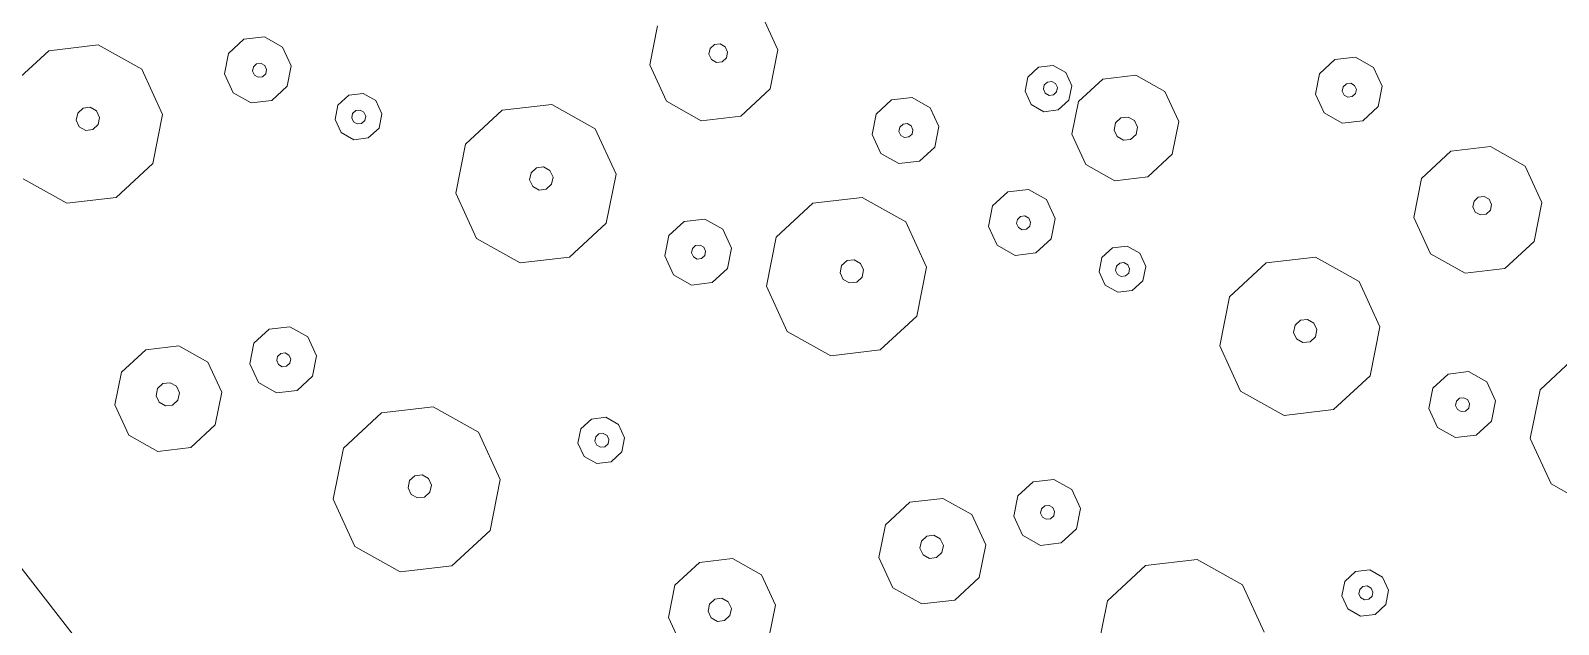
# Model space of a CAD drawing. Header units: metres. Extents: x -2858 to 512, y -1995 to 1252.
# Drawn here: x -974.414 to -970.778, y -830.012 to -828.601 of the extents above; entities that cross this region are included whole.
import ezdxf
from ezdxf.lldxf.tags import DXFTag

# ---------------------------------------------------------------- set-up
doc = ezdxf.new("R2010")
doc.units = ezdxf.units.M
doc.layers.add('Calque commun', color=7, linetype='Continuous')
doc.layers.add('Calque11', color=7, linetype='Continuous')
tags = doc.linetypes.add('HIDDENX2', pattern=[0.75, 0.5, -0.25]).pattern_tags.tags
tags[6:7] = [DXFTag(74, 4), DXFTag(75, 0), DXFTag(340, '0'), DXFTag(46, 1.0), DXFTag(50, 0.0), DXFTag(44, 0.0), DXFTag(45, 0.0)]
tags[4:5] = [DXFTag(74, 4), DXFTag(75, 0), DXFTag(340, '0'), DXFTag(46, 1.0), DXFTag(50, 0.0), DXFTag(44, 0.0), DXFTag(45, 0.0)]

# ---------------------------------------------------------------- blocks, each defined once
blk = doc.blocks.new('geometrebondepartleger')
at = {"layer": 'Calque11', "color": 7, "linetype": 'Continuous', "lineweight": 9}
blk.add_line((150.3457, 147.4392, 79), (130.1803, 35.9078, 79), dxfattribs=at)
blk = doc.blocks.new('pattern')
at = {"layer": 'Calque commun', "color": 54, "linetype": 'Continuous', "lineweight": 9}
for p, q in [((57.8333, 29.9734), (57.8591, 29.8576)), ((57.8591, 29.8576), (57.8119, 29.7487)), ((57.8119, 29.7487), (57.7097, 29.6884)), ((58.3053, 29.7379), (58.3351, 29.7555)), ((58.3351, 29.7555), (58.3695, 29.7522)), ((58.3695, 29.7522), (58.3955, 29.7293)), ((58.2915, 29.7062), (58.3053, 29.7379)), ((58.3293, 29.7033), (58.3334, 29.7128)), ((58.3334, 29.7128), (58.3423, 29.7181)), ((58.3423, 29.7181), (58.3527, 29.7171)), ((58.3527, 29.7171), (58.3605, 29.7103)), ((58.3605, 29.7103), (58.3627, 29.7001)), ((58.3955, 29.7293), (58.403, 29.6955)), ((57.7097, 29.6884), (57.5916, 29.6996)), ((58.299, 29.6724), (58.2915, 29.7062)), ((58.325, 29.6495), (58.299, 29.6724)), ((58.3315, 29.6932), (58.3293, 29.7033)), ((58.3393, 29.6863), (58.3315, 29.6932)), ((58.3497, 29.6853), (58.3393, 29.6863)), ((58.3586, 29.6906), (58.3497, 29.6853)), ((58.3627, 29.7001), (58.3586, 29.6906)), ((58.403, 29.6955), (58.3892, 29.6638)), ((57.7999, 29.6269), (57.8425, 29.652)), ((57.8425, 29.652), (57.8917, 29.6473)), ((57.8917, 29.6473), (57.9288, 29.6146)), ((58.3594, 29.6462), (58.325, 29.6495)), ((58.3892, 29.6638), (58.3594, 29.6462)), ((57.7802, 29.5815), (57.7999, 29.6269)), ((57.9288, 29.6146), (57.9395, 29.5663)), ((57.791, 29.5332), (57.7802, 29.5815)), ((57.8424, 29.5764), (57.8465, 29.5859)), ((57.8447, 29.5662), (57.8424, 29.5764)), ((57.8525, 29.5594), (57.8447, 29.5662)), ((57.8465, 29.5859), (57.8555, 29.5912)), ((57.8555, 29.5912), (57.8658, 29.5902)), ((57.8717, 29.5637), (57.8628, 29.5584)), ((57.8658, 29.5902), (57.8736, 29.5833)), ((57.8759, 29.5732), (57.8717, 29.5637)), ((57.8736, 29.5833), (57.8759, 29.5732)), ((57.9395, 29.5663), (57.9198, 29.5209)), ((58.5278, 29.4702), (58.577, 29.5836)), ((57.828, 29.5005), (57.791, 29.5332)), ((57.8628, 29.5584), (57.8525, 29.5594)), ((57.8773, 29.4958), (57.828, 29.5005)), ((57.9198, 29.5209), (57.8773, 29.4958)), ((58.5547, 29.3495), (58.5278, 29.4702)), ((57.375, 29.3949), (57.4567, 29.4431)), ((57.4567, 29.4431), (57.5512, 29.4341)), ((57.5512, 29.4341), (57.6224, 29.3713)), ((57.3372, 29.3078), (57.375, 29.3949)), ((57.6224, 29.3713), (57.643, 29.2786)), ((57.8525, 29.3049), (57.9547, 29.3653)), ((57.9547, 29.3653), (58.0728, 29.354)), ((58.0728, 29.354), (58.1618, 29.2755)), ((58.6473, 29.2677), (58.5547, 29.3495)), ((57.3578, 29.2151), (57.3372, 29.3078)), ((57.4534, 29.2964), (57.4589, 29.3091)), ((57.4589, 29.3091), (57.4708, 29.3161)), ((57.4708, 29.3161), (57.4846, 29.3148)), ((57.4846, 29.3148), (57.495, 29.3057)), ((58.8768, 29.3188), (58.7704, 29.256)), ((57.4564, 29.2829), (57.4534, 29.2964)), ((57.4668, 29.2737), (57.4564, 29.2829)), ((57.4806, 29.2724), (57.4668, 29.2737)), ((57.4925, 29.2794), (57.4806, 29.2724)), ((57.498, 29.2922), (57.4925, 29.2794)), ((57.495, 29.3057), (57.498, 29.2922)), ((57.643, 29.2786), (57.6052, 29.1915)), ((57.8053, 29.1961), (57.8525, 29.3049)), ((58.1618, 29.2755), (58.1876, 29.1596)), ((58.7704, 29.256), (58.6473, 29.2677)), ((57.429, 29.1523), (57.3578, 29.2151)), ((57.9506, 29.1819), (57.9575, 29.1977)), ((57.9575, 29.1977), (57.9724, 29.2065)), ((57.9724, 29.2065), (57.9896, 29.2049)), ((57.9896, 29.2049), (58.0026, 29.1934)), ((57.6052, 29.1915), (57.5235, 29.1433)), ((57.8311, 29.0802), (57.8053, 29.1961)), ((57.9543, 29.165), (57.9506, 29.1819)), ((57.9673, 29.1535), (57.9543, 29.165)), ((58.0063, 29.1765), (57.9994, 29.1607)), ((58.0026, 29.1934), (58.0063, 29.1765)), ((57.5235, 29.1433), (57.429, 29.1523)), ((57.9845, 29.1519), (57.9673, 29.1535)), ((57.9994, 29.1607), (57.9845, 29.1519)), ((58.1876, 29.1596), (58.1403, 29.0508)), ((57.92, 29.0017), (57.8311, 29.0802)), ((58.6297, 29.0166), (58.6494, 29.062)), ((58.6494, 29.062), (58.6919, 29.0871)), ((58.6919, 29.0871), (58.7412, 29.0825)), ((58.7412, 29.0825), (58.7782, 29.0497)), ((58.1403, 29.0508), (58.0382, 28.9904)), ((58.6404, 28.9684), (58.6297, 29.0166)), ((58.6919, 29.0115), (58.696, 29.021)), ((58.696, 29.021), (58.705, 29.0263)), ((58.705, 29.0263), (58.7153, 29.0253)), ((58.7153, 29.0253), (58.7231, 29.0185)), ((58.7231, 29.0185), (58.7253, 29.0083)), ((58.7782, 29.0497), (58.789, 29.0015)), ((58.0382, 28.9904), (57.92, 29.0017)), ((58.6941, 29.0014), (58.6919, 29.0115)), ((58.7019, 28.9945), (58.6941, 29.0014)), ((58.7123, 28.9935), (58.7019, 28.9945)), ((58.7212, 28.9988), (58.7123, 28.9935)), ((58.7253, 29.0083), (58.7212, 28.9988)), ((58.789, 29.0015), (58.7693, 28.9561)), ((58.8644, 28.9516), (58.9325, 28.9919)), ((58.9325, 28.9919), (59.0113, 28.9844)), ((59.0113, 28.9844), (59.0706, 28.932)), ((57.4228, 28.9276), (57.4654, 28.9527)), ((57.4654, 28.9527), (57.5146, 28.948)), ((57.5146, 28.948), (57.5517, 28.9153)), ((58.6775, 28.9357), (58.6404, 28.9684)), ((58.7693, 28.9561), (58.7267, 28.931)), ((58.833, 28.8791), (58.8644, 28.9516)), ((57.4032, 28.8822), (57.4228, 28.9276)), ((57.5517, 28.9153), (57.5624, 28.867)), ((58.7267, 28.931), (58.6775, 28.9357)), ((59.0706, 28.932), (59.0878, 28.8548)), ((57.4139, 28.8339), (57.4032, 28.8822)), ((57.4654, 28.8771), (57.4695, 28.8866)), ((57.4676, 28.8669), (57.4654, 28.8771)), ((57.4695, 28.8866), (57.4784, 28.8919)), ((57.4784, 28.8919), (57.4888, 28.8909)), ((57.4888, 28.8909), (57.4966, 28.884)), ((57.4988, 28.8739), (57.4947, 28.8644)), ((57.4966, 28.884), (57.4988, 28.8739)), ((58.8502, 28.8019), (58.833, 28.8791)), ((58.9259, 28.8617), (58.9328, 28.8776)), ((58.9328, 28.8776), (58.9477, 28.8864)), ((58.9477, 28.8864), (58.965, 28.8847)), ((58.965, 28.8847), (58.9779, 28.8733)), ((58.9779, 28.8733), (58.9817, 28.8564)), ((57.451, 28.8012), (57.4139, 28.8339)), ((57.4754, 28.8601), (57.4676, 28.8669)), ((57.4857, 28.8591), (57.4754, 28.8601)), ((57.4947, 28.8644), (57.4857, 28.8591)), ((57.5624, 28.867), (57.5428, 28.8217)), ((58.9297, 28.8448), (58.9259, 28.8617)), ((58.9427, 28.8334), (58.9297, 28.8448)), ((58.9748, 28.8405), (58.9599, 28.8317)), ((58.9817, 28.8564), (58.9748, 28.8405)), ((59.0878, 28.8548), (59.0563, 28.7822)), ((57.5002, 28.7965), (57.451, 28.8012)), ((57.5428, 28.8217), (57.5002, 28.7965)), ((58.1172, 28.794), (58.147, 28.8116)), ((58.147, 28.8116), (58.1814, 28.8083)), ((58.1814, 28.8083), (58.2074, 28.7854)), ((58.9095, 28.7495), (58.8502, 28.8019)), ((58.9599, 28.8317), (58.9427, 28.8334)), ((58.1034, 28.7622), (58.1172, 28.794)), ((58.1109, 28.7285), (58.1034, 28.7622)), ((58.1428, 28.7595), (58.147, 28.769)), ((58.147, 28.769), (58.1559, 28.7743)), ((58.1559, 28.7743), (58.1662, 28.7733)), ((58.1662, 28.7733), (58.174, 28.7664)), ((58.174, 28.7664), (58.1763, 28.7563)), ((58.2074, 28.7854), (58.2149, 28.7516)), ((59.0563, 28.7822), (58.9882, 28.742)), ((58.1369, 28.7055), (58.1109, 28.7285)), ((58.1451, 28.7493), (58.1428, 28.7595)), ((58.1529, 28.7425), (58.1451, 28.7493)), ((58.1632, 28.7415), (58.1529, 28.7425)), ((58.1721, 28.7468), (58.1632, 28.7415)), ((58.1763, 28.7563), (58.1721, 28.7468)), ((58.2149, 28.7516), (58.2011, 28.7199)), ((58.9882, 28.742), (58.9095, 28.7495)), ((58.1713, 28.7023), (58.1369, 28.7055)), ((58.2011, 28.7199), (58.1713, 28.7023)), ((59.305, 28.6741), (59.3731, 28.7143)), ((57.8084, 28.6229), (57.8765, 28.6632)), ((57.8765, 28.6632), (57.9553, 28.6557)), ((57.9553, 28.6557), (58.0146, 28.6033)), ((59.2735, 28.6015), (59.305, 28.6741)), ((57.777, 28.5504), (57.8084, 28.6229)), ((58.0146, 28.6033), (58.0318, 28.5261)), ((58.1762, 28.5573), (58.2187, 28.5824)), ((58.2187, 28.5824), (58.2679, 28.5778)), ((59.2907, 28.5243), (59.2735, 28.6015)), ((59.374, 28.5856), (59.3808, 28.6015)), ((59.3777, 28.5688), (59.374, 28.5856)), ((59.3808, 28.6015), (59.3957, 28.6103)), ((59.3957, 28.6103), (59.413, 28.6087)), ((59.413, 28.6087), (59.4259, 28.5972)), ((59.4297, 28.5803), (59.4228, 28.5645)), ((59.4259, 28.5972), (59.4297, 28.5803)), ((57.7942, 28.4732), (57.777, 28.5504)), ((57.8772, 28.5427), (57.8841, 28.5586)), ((57.8841, 28.5586), (57.899, 28.5674)), ((57.899, 28.5674), (57.9162, 28.5657)), ((57.9162, 28.5657), (57.9292, 28.5543)), ((57.9292, 28.5543), (57.9329, 28.5374)), ((58.1565, 28.5119), (58.1762, 28.5573)), ((58.2679, 28.5778), (58.305, 28.545)), ((58.305, 28.545), (58.3158, 28.4968)), ((59.3907, 28.5573), (59.3777, 28.5688)), ((59.4079, 28.5557), (59.3907, 28.5573)), ((59.4228, 28.5645), (59.4079, 28.5557)), ((59.5284, 28.5772), (59.4969, 28.5046)), ((57.881, 28.5258), (57.8772, 28.5427)), ((57.8939, 28.5143), (57.881, 28.5258)), ((57.9112, 28.5127), (57.8939, 28.5143)), ((57.9261, 28.5215), (57.9112, 28.5127)), ((57.9329, 28.5374), (57.9261, 28.5215)), ((58.0318, 28.5261), (58.0003, 28.4535)), ((58.1672, 28.4637), (58.1565, 28.5119)), ((58.2174, 28.5097), (58.2215, 28.5193)), ((58.2196, 28.4996), (58.2174, 28.5097)), ((58.2215, 28.5193), (58.2304, 28.5246)), ((58.2304, 28.5246), (58.2408, 28.5236)), ((58.2408, 28.5236), (58.2486, 28.5167)), ((58.2508, 28.5066), (58.2467, 28.497)), ((58.2486, 28.5167), (58.2508, 28.5066)), ((59.35, 28.4719), (59.2907, 28.5243)), ((57.8535, 28.4208), (57.7942, 28.4732)), ((58.2274, 28.4927), (58.2196, 28.4996)), ((58.2378, 28.4918), (58.2274, 28.4927)), ((58.2467, 28.497), (58.2378, 28.4918)), ((58.3158, 28.4968), (58.2961, 28.4514)), ((59.4288, 28.4644), (59.35, 28.4719)), ((59.4969, 28.5046), (59.4288, 28.4644)), ((58.0003, 28.4535), (57.9322, 28.4133)), ((58.2043, 28.431), (58.1672, 28.4637)), ((58.2961, 28.4514), (58.2535, 28.4263)), ((58.4665, 28.4065), (58.5687, 28.4668)), ((58.5687, 28.4668), (58.6868, 28.4556)), ((58.6868, 28.4556), (58.7758, 28.3771)), ((57.9322, 28.4133), (57.8535, 28.4208)), ((58.2535, 28.4263), (58.2043, 28.431)), ((58.4193, 28.2976), (58.4665, 28.4065)), ((57.901, 28.3447), (57.9148, 28.3765)), ((57.9148, 28.3765), (57.9446, 28.3941)), ((57.9446, 28.3941), (57.979, 28.3908)), ((57.979, 28.3908), (58.005, 28.3679)), ((58.005, 28.3679), (58.0125, 28.3341)), ((58.7758, 28.3771), (58.8016, 28.2612)), ((57.9085, 28.3109), (57.901, 28.3447)), ((57.9366, 28.3443), (57.9408, 28.3539)), ((57.9389, 28.3342), (57.9366, 28.3443)), ((57.9467, 28.3273), (57.9389, 28.3342)), ((57.9408, 28.3539), (57.9497, 28.3591)), ((57.957, 28.3264), (57.9467, 28.3273)), ((57.9497, 28.3591), (57.96, 28.3582)), ((57.966, 28.3316), (57.957, 28.3264)), ((57.96, 28.3582), (57.9678, 28.3513)), ((57.9701, 28.3412), (57.966, 28.3316)), ((57.9678, 28.3513), (57.9701, 28.3412)), ((58.0125, 28.3341), (57.9987, 28.3023)), ((57.9345, 28.288), (57.9085, 28.3109)), ((57.9987, 28.3023), (57.9689, 28.2847)), ((58.4451, 28.1818), (58.4193, 28.2976)), ((58.5646, 28.2834), (58.5715, 28.2993)), ((58.5715, 28.2993), (58.5864, 28.3081)), ((58.5864, 28.3081), (58.6036, 28.3065)), ((58.6036, 28.3065), (58.6166, 28.295)), ((58.6166, 28.295), (58.6204, 28.2781)), ((57.9689, 28.2847), (57.9345, 28.288)), ((58.5684, 28.2665), (58.5646, 28.2834)), ((58.5813, 28.2551), (58.5684, 28.2665)), ((58.5986, 28.2534), (58.5813, 28.2551)), ((58.6135, 28.2622), (58.5986, 28.2534)), ((58.6204, 28.2781), (58.6135, 28.2622)), ((58.8016, 28.2612), (58.7544, 28.1524)), ((58.1981, 28.2055), (58.2407, 28.2306)), ((58.2407, 28.2306), (58.2899, 28.2259)), ((58.2899, 28.2259), (58.3269, 28.1932)), ((58.1784, 28.1601), (58.1981, 28.2055)), ((58.3269, 28.1932), (58.3377, 28.1449)), ((58.5341, 28.1033), (58.4451, 28.1818)), ((58.1892, 28.1118), (58.1784, 28.1601)), ((58.2406, 28.155), (58.2447, 28.1645)), ((58.2429, 28.1448), (58.2406, 28.155)), ((58.2506, 28.138), (58.2429, 28.1448)), ((58.2447, 28.1645), (58.2537, 28.1698)), ((58.2537, 28.1698), (58.264, 28.1688)), ((58.264, 28.1688), (58.2718, 28.1619)), ((58.2741, 28.1518), (58.2699, 28.1423)), ((58.2718, 28.1619), (58.2741, 28.1518)), ((58.3377, 28.1449), (58.318, 28.0996)), ((58.7544, 28.1524), (58.6522, 28.092)), ((59.2478, 28.1416), (59.2776, 28.1592)), ((59.2776, 28.1592), (59.312, 28.1559)), ((59.312, 28.1559), (59.338, 28.133)), ((58.2262, 28.0791), (58.1892, 28.1118)), ((58.261, 28.137), (58.2506, 28.138)), ((58.2699, 28.1423), (58.261, 28.137)), ((59.234, 28.1098), (59.2478, 28.1416)), ((59.2415, 28.076), (59.234, 28.1098)), ((59.2718, 28.107), (59.2759, 28.1165)), ((59.274, 28.0968), (59.2718, 28.107)), ((59.2759, 28.1165), (59.2848, 28.1218)), ((59.2848, 28.1218), (59.2952, 28.1208)), ((59.2952, 28.1208), (59.303, 28.1139)), ((59.303, 28.1139), (59.3052, 28.1038)), ((59.338, 28.133), (59.3455, 28.0992)), ((58.2754, 28.0744), (58.2262, 28.0791)), ((58.318, 28.0996), (58.2754, 28.0744)), ((58.6522, 28.092), (58.5341, 28.1033)), ((59.2675, 28.0531), (59.2415, 28.076)), ((59.2818, 28.0899), (59.274, 28.0968)), ((59.2922, 28.089), (59.2818, 28.0899)), ((59.3011, 28.0942), (59.2922, 28.089)), ((59.3052, 28.1038), (59.3011, 28.0942)), ((59.3455, 28.0992), (59.3317, 28.0674)), ((58.7424, 28.0305), (58.785, 28.0556)), ((58.785, 28.0556), (58.8342, 28.0509)), ((58.8342, 28.0509), (58.8713, 28.0182)), ((59.3019, 28.0498), (59.2675, 28.0531)), ((59.3317, 28.0674), (59.3019, 28.0498)), ((59.5195, 27.9872), (59.6259, 28.0501)), ((59.6259, 28.0501), (59.749, 28.0383)), ((59.749, 28.0383), (59.8416, 27.9565)), ((58.7227, 27.9851), (58.7424, 28.0305)), ((58.8713, 28.0182), (58.882, 27.97)), ((58.7335, 27.9369), (58.7227, 27.9851)), ((58.7849, 27.98), (58.789, 27.9895)), ((58.7872, 27.9699), (58.7849, 27.98)), ((58.795, 27.963), (58.7872, 27.9699)), ((58.789, 27.9895), (58.798, 27.9948)), ((58.8053, 27.962), (58.795, 27.963)), ((58.798, 27.9948), (58.8083, 27.9938)), ((58.8142, 27.9673), (58.8053, 27.962)), ((58.8083, 27.9938), (58.8161, 27.987)), ((58.8184, 27.9768), (58.8142, 27.9673)), ((58.8161, 27.987), (58.8184, 27.9768)), ((58.882, 27.97), (58.8623, 27.9246)), ((59.4703, 27.8738), (59.5195, 27.9872)), ((58.7705, 27.9041), (58.7335, 27.9369)), ((59.8416, 27.9565), (59.8685, 27.8359)), ((58.8198, 27.8995), (58.7705, 27.9041)), ((58.8623, 27.9246), (58.8198, 27.8995)), ((59.4972, 27.7532), (59.4703, 27.8738)), ((59.6315, 27.8581), (59.6384, 27.874)), ((59.6353, 27.8412), (59.6315, 27.8581)), ((59.6384, 27.874), (59.6533, 27.8827)), ((59.6533, 27.8827), (59.6705, 27.8811)), ((59.6705, 27.8811), (59.6835, 27.8697)), ((59.6873, 27.8528), (59.6804, 27.8369)), ((59.6835, 27.8697), (59.6873, 27.8528)), ((58.3175, 27.7985), (58.3992, 27.8468)), ((58.3992, 27.8468), (58.4937, 27.8378)), ((58.4937, 27.8378), (58.5649, 27.7749)), ((59.6483, 27.8297), (59.6353, 27.8412)), ((59.6655, 27.8281), (59.6483, 27.8297)), ((59.6804, 27.8369), (59.6655, 27.8281)), ((59.8685, 27.8359), (59.8193, 27.7225)), ((58.2797, 27.7114), (58.3175, 27.7985)), ((58.5649, 27.7749), (58.5855, 27.6823)), ((58.795, 27.7086), (58.8972, 27.7689)), ((58.8972, 27.7689), (59.0153, 27.7576)), ((59.0153, 27.7576), (59.1043, 27.6791)), ((59.5898, 27.6713), (59.4972, 27.7532)), ((58.3959, 27.7), (58.4014, 27.7127)), ((58.4014, 27.7127), (58.4133, 27.7198)), ((58.4133, 27.7198), (58.4271, 27.7185)), ((58.4271, 27.7185), (58.4375, 27.7093)), ((58.4375, 27.7093), (58.4405, 27.6958)), ((58.7478, 27.5997), (58.795, 27.7086)), ((59.8193, 27.7225), (59.7129, 27.6596)), ((58.3989, 27.6865), (58.3959, 27.7)), ((58.4093, 27.6774), (58.3989, 27.6865)), ((58.4231, 27.6761), (58.4093, 27.6774)), ((58.435, 27.6831), (58.4231, 27.6761)), ((58.4405, 27.6958), (58.435, 27.6831)), ((58.5855, 27.6823), (58.5477, 27.5952)), ((59.1043, 27.6791), (59.1301, 27.5633)), ((59.7129, 27.6596), (59.5898, 27.6713)), ((58.7736, 27.4839), (58.7478, 27.5997)), ((58.8931, 27.5855), (58.9, 27.6014)), ((58.9, 27.6014), (58.9149, 27.6102)), ((58.9149, 27.6102), (58.9321, 27.6085)), ((58.9321, 27.6085), (58.9451, 27.5971)), ((58.5477, 27.5952), (58.466, 27.5469)), ((58.8968, 27.5686), (58.8931, 27.5855)), ((58.9098, 27.5571), (58.8968, 27.5686)), ((58.9419, 27.5643), (58.927, 27.5555)), ((58.9488, 27.5802), (58.9419, 27.5643)), ((58.9451, 27.5971), (58.9488, 27.5802)), ((59.1301, 27.5633), (59.0828, 27.4544)), ((58.927, 27.5555), (58.9098, 27.5571)), ((59.5919, 27.4657), (59.6344, 27.4908)), ((59.6344, 27.4908), (59.6837, 27.4861)), ((58.8625, 27.4053), (58.7736, 27.4839)), ((59.0828, 27.4544), (58.9807, 27.3941)), ((59.5722, 27.4203), (59.5919, 27.4657)), ((59.6837, 27.4861), (59.7207, 27.4534)), ((59.7207, 27.4534), (59.7315, 27.4051)), ((59.5829, 27.372), (59.5722, 27.4203)), ((59.6344, 27.4152), (59.6385, 27.4247)), ((59.6385, 27.4247), (59.6475, 27.43)), ((59.6475, 27.43), (59.6578, 27.429)), ((59.6578, 27.429), (59.6656, 27.4221)), ((59.6656, 27.4221), (59.6678, 27.412)), ((58.9807, 27.3941), (58.8625, 27.4053)), ((59.6367, 27.405), (59.6344, 27.4152)), ((59.6444, 27.3982), (59.6367, 27.405)), ((59.6548, 27.3972), (59.6444, 27.3982)), ((59.6637, 27.4025), (59.6548, 27.3972)), ((59.6678, 27.412), (59.6637, 27.4025)), ((59.7315, 27.4051), (59.7118, 27.3597)), ((59.8069, 27.3553), (59.875, 27.3955)), ((59.875, 27.3955), (59.9538, 27.388)), ((59.9538, 27.388), (60.0131, 27.3356)), ((59.62, 27.3393), (59.5829, 27.372)), ((59.7118, 27.3597), (59.6692, 27.3346)), ((59.7755, 27.2827), (59.8069, 27.3553)), ((59.6692, 27.3346), (59.62, 27.3393)), ((60.0131, 27.3356), (60.0303, 27.2584)), ((59.7926, 27.2055), (59.7755, 27.2827)), ((59.8684, 27.2653), (59.8753, 27.2812)), ((59.8753, 27.2812), (59.8902, 27.29)), ((59.8902, 27.29), (59.9075, 27.2884)), ((59.9075, 27.2884), (59.9204, 27.2769)), ((59.9204, 27.2769), (59.9242, 27.26)), ((59.8722, 27.2485), (59.8684, 27.2653)), ((59.8852, 27.237), (59.8722, 27.2485)), ((59.9024, 27.2354), (59.8852, 27.237)), ((59.9173, 27.2442), (59.9024, 27.2354)), ((59.9242, 27.26), (59.9173, 27.2442)), ((60.0303, 27.2584), (59.9988, 27.1858)), ((59.0459, 27.1659), (59.0597, 27.1976)), ((59.0597, 27.1976), (59.0895, 27.2152)), ((59.0895, 27.2152), (59.1239, 27.2119)), ((59.1239, 27.2119), (59.1499, 27.189)), ((59.852, 27.1531), (59.7926, 27.2055)), ((59.0534, 27.1321), (59.0459, 27.1659)), ((59.0853, 27.1631), (59.0895, 27.1727)), ((59.0876, 27.153), (59.0853, 27.1631)), ((59.0895, 27.1727), (59.0984, 27.1779)), ((59.0984, 27.1779), (59.1087, 27.1769)), ((59.1087, 27.1769), (59.1165, 27.1701)), ((59.1165, 27.1701), (59.1188, 27.1599)), ((59.1499, 27.189), (59.1574, 27.1553)), ((59.9988, 27.1858), (59.9307, 27.1456)), ((59.0793, 27.1092), (59.0534, 27.1321)), ((59.0954, 27.1461), (59.0876, 27.153)), ((59.1057, 27.1451), (59.0954, 27.1461)), ((59.1146, 27.1504), (59.1057, 27.1451)), ((59.1188, 27.1599), (59.1146, 27.1504)), ((59.1574, 27.1553), (59.1436, 27.1235)), ((59.9307, 27.1456), (59.852, 27.1531)), ((59.1138, 27.1059), (59.0793, 27.1092)), ((59.1436, 27.1235), (59.1138, 27.1059)), ((59.1186, 26.961), (59.1612, 26.9861)), ((59.1612, 26.9861), (59.2104, 26.9814)), ((59.2104, 26.9814), (59.2475, 26.9487)), ((59.099, 26.9156), (59.1186, 26.961)), ((59.2475, 26.9487), (59.2583, 26.9004)), ((59.1097, 26.8673), (59.099, 26.9156)), ((59.1599, 26.9134), (59.164, 26.9229)), ((59.1621, 26.9033), (59.1599, 26.9134)), ((59.164, 26.9229), (59.173, 26.9282)), ((59.173, 26.9282), (59.1833, 26.9272)), ((59.1833, 26.9272), (59.1911, 26.9203)), ((59.1933, 26.9102), (59.1892, 26.9007)), ((59.1911, 26.9203), (59.1933, 26.9102)), ((59.1699, 26.8964), (59.1621, 26.9033)), ((59.1803, 26.8954), (59.1699, 26.8964)), ((59.1892, 26.9007), (59.1803, 26.8954)), ((59.2583, 26.9004), (59.2386, 26.855)), ((59.409, 26.8102), (59.5112, 26.8705)), ((59.5112, 26.8705), (59.6293, 26.8592)), ((59.1468, 26.8346), (59.1097, 26.8673)), ((59.196, 26.8299), (59.1468, 26.8346)), ((59.2386, 26.855), (59.196, 26.8299)), ((59.6293, 26.8592), (59.7183, 26.7807)), ((59.3618, 26.7013), (59.409, 26.8102)), ((59.7183, 26.7807), (59.7441, 26.6649)), ((59.3876, 26.5855), (59.3618, 26.7013)), ((59.5071, 26.6871), (59.514, 26.703)), ((59.514, 26.703), (59.5289, 26.7117)), ((59.5289, 26.7117), (59.5461, 26.7101)), ((59.5461, 26.7101), (59.5591, 26.6987)), ((59.5591, 26.6987), (59.5629, 26.6818)), ((59.5109, 26.6702), (59.5071, 26.6871)), ((59.5238, 26.6587), (59.5109, 26.6702)), ((59.5411, 26.6571), (59.5238, 26.6587)), ((59.556, 26.6659), (59.5411, 26.6571)), ((59.5629, 26.6818), (59.556, 26.6659)), ((59.4766, 26.5069), (59.3876, 26.5855)), ((59.5947, 26.4957), (59.4766, 26.5069))]:
    blk.add_line(p, q, dxfattribs=at)
at = {"layer": 'Calque commun', "color": 7, "linetype": 'Continuous', "lineweight": 9}
mesh = blk.add_polyface(dxfattribs=at)
corners = [(70.8497, 113.5412), (53.8349, 19.1692), (74.7282, 106.3237), (76.0435, 113.5984), (74.769, 106.1763), (58.8077, 18.2701), (114.1703, 105.207), (114.1703, 98.5387)]
mesh.append_faces([[corners[k] for k in face] for face in [(3, 4, 6)]], dxfattribs={"vtx0": -1, "vtx1": -1, "color": 7})
mesh.append_faces([[corners[k] for k in face] for face in [(3, 2, 4)]], dxfattribs={"vtx0": -1, "vtx2": -1, "color": 7})
mesh.append_faces([[corners[k] for k in face] for face in [(5, 2, 1)]], dxfattribs={"vtx1": -1, "color": 7})
mesh.append_faces([[corners[k] for k in face] for face in [(0, 1, 2), (3, 0, 2)]], dxfattribs={"vtx1": -1, "vtx2": -1, "color": 7})
mesh.append_faces([[corners[k] for k in face] for face in [(4, 7, 6)]], dxfattribs={"vtx2": -1, "color": 7})

msp = doc.modelspace()

# ---------------------------------------------------------------- linework, layer by layer
at = {"layer": 'Calque commun', "color": 3, "linetype": 'HIDDENX2', "lineweight": 18, "extrusion": (0, 0, -1)}
msp.add_arc((879.8798, -719.4797), 120.3746, 259.883419, 322.052272, dxfattribs=at)

# ---------------------------------------------------------------- block references
at = {"layer": 'Calque commun', "color": 0, "linetype": 'ByBlock', "lineweight": -2, "rotation": 228.1617603435354}
for name, p in [('geometrebondepartleger', (-916.0371, -706.7784)), ('pattern', (-954.4467, -766.6559))]:
    msp.add_blockref(name, p, dxfattribs=at)

doc.saveas('drawing.dxf')
